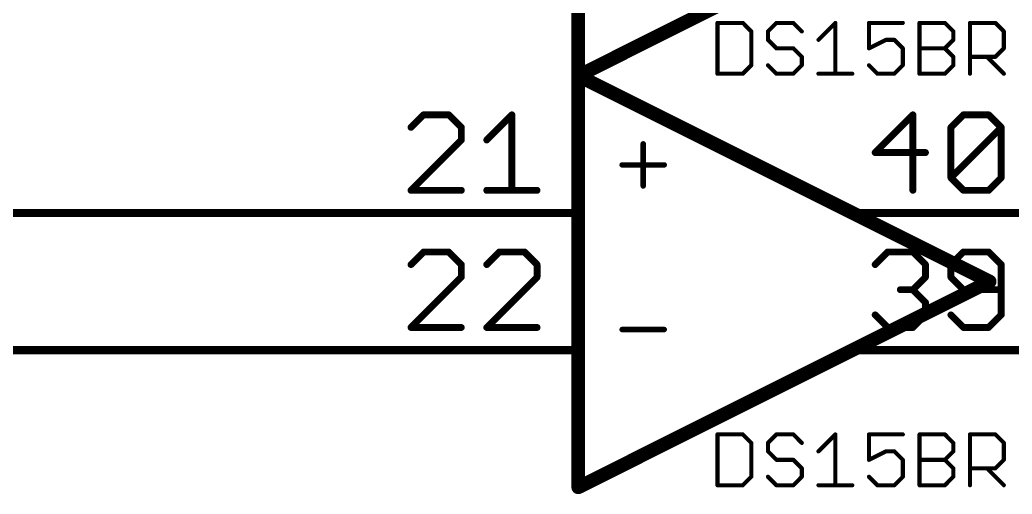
# Model space of a CAD drawing. Extents: x -72 to 265, y -97 to 216.
# Drawn here: x -53.52 to -35.14, y -61.09 to -52.3 of the extents above; entities that cross this region are included whole.
import ezdxf

# ---------------------------------------------------------------- set-up
doc = ezdxf.new("R2010")
doc.units = 0
for name, color, linetype in [('91', 94, 'CONTINUOUS'), ('94', 14, 'CONTINUOUS'), ('95', 251, 'CONTINUOUS'), ('96', 251, 'CONTINUOUS')]:
    doc.layers.add(name, color=color, linetype=linetype)

msp = doc.modelspace()

# ---------------------------------------------------------------- linework, layer by layer
at = {"layer": '91', "const_width": 0.1524}
for points in [[(-58.42, -55.88), (-45.72, -55.88)], [(-35.56, -55.88), (-27.94, -55.88)], [(-58.42, -58.42), (-45.72, -58.42)], [(-35.56, -58.42), (-27.94, -58.42)]]:
    msp.add_lwpolyline(points, dxfattribs=at)
at = {"layer": '91', "const_width": 0.0762}
for points in [[(-45.72, -55.9181, 1), (-45.72, -55.8419)], [(-35.56, -55.8419, 1), (-35.56, -55.9181)], [(-45.72, -58.4581, 1), (-45.72, -58.3819)], [(-35.56, -58.3819, 1), (-35.56, -58.4581)]]:
    msp.add_lwpolyline(points, format="xyb", dxfattribs=at)
at = {"layer": '94'}
for points, const_width in [([(-43.18, -45.72), (-43.18, -53.34)], 0.254), ([(-43.18, -53.34), (-35.56, -49.53)], 0.254), ([(-43.18, -53.34), (-43.18, -60.96)], 0.254), ([(-35.56, -57.15), (-43.18, -53.34)], 0.254), ([(-45.72, -55.88), (-43.18, -55.88)], 0.1524), ([(-35.56, -55.88), (-38.1, -55.88)], 0.1524), ([(-43.18, -60.96), (-35.56, -57.15)], 0.254), ([(-45.72, -58.42), (-43.18, -58.42)], 0.1524), ([(-35.56, -58.42), (-38.1, -58.42)], 0.1524)]:
    msp.add_lwpolyline(points, dxfattribs=dict(at, const_width=const_width))
for points, const_width in [([(-43.1165, -53.34, 1), (-43.2435, -53.34)], 0.127), ([(-43.1516, -53.2832, 1), (-43.2084, -53.3968)], 0.127), ([(-43.2084, -53.2832, 1), (-43.1516, -53.3968)], 0.127), ([(-43.2435, -53.34, 1), (-43.1165, -53.34)], 0.127), ([(-45.72, -55.8419, 1), (-45.72, -55.9181)], 0.0762), ([(-43.18, -55.9181, 1), (-43.18, -55.8419)], 0.0762), ([(-38.1, -55.8419, 1), (-38.1, -55.9181)], 0.0762), ([(-35.56, -55.9181, 1), (-35.56, -55.8419)], 0.0762), ([(-35.5316, -57.2068, 1), (-35.5884, -57.0932)], 0.127), ([(-35.5884, -57.2068, 1), (-35.5316, -57.0932)], 0.127), ([(-45.72, -58.3819, 1), (-45.72, -58.4581)], 0.0762), ([(-43.18, -58.4581, 1), (-43.18, -58.3819)], 0.0762), ([(-38.1, -58.3819, 1), (-38.1, -58.4581)], 0.0762), ([(-35.56, -58.4581, 1), (-35.56, -58.3819)], 0.0762), ([(-43.2084, -60.9032, 1), (-43.1516, -61.0168)], 0.127), ([(-43.2435, -60.96, 1), (-43.1165, -60.96)], 0.127)]:
    msp.add_lwpolyline(points, format="xyb", dxfattribs=dict(at, const_width=const_width))
at = {"layer": '95', "const_width": 0.127}
for points in [[(-46.0456, -54.0627), (-46.2787, -54.2957)], [(-45.5796, -54.0627), (-46.0456, -54.0627)], [(-45.3465, -54.2957), (-45.5796, -54.0627)], [(-44.8754, -54.5288), (-44.4093, -54.0627)], [(-44.4093, -54.0627), (-44.4093, -55.4609)], [(-36.9818, -54.0627), (-37.6809, -54.7618)], [(-36.9818, -55.4609), (-36.9818, -54.0627)], [(-36.2776, -54.2957), (-36.0446, -54.0627)], [(-36.0446, -54.0627), (-35.5785, -54.0627)], [(-35.5785, -54.0627), (-35.3455, -54.2957)], [(-45.3465, -54.5288), (-45.3465, -54.2957)], [(-36.2776, -55.2279), (-36.2776, -54.2957)], [(-36.2776, -55.2279), (-35.3455, -54.2957)], [(-35.3455, -54.2957), (-35.3455, -55.2279)], [(-46.2787, -55.4609), (-45.3465, -54.5288)], [(-37.6809, -54.7618), (-36.7488, -54.7618)], [(-36.0446, -55.4609), (-36.2776, -55.2279)], [(-35.3455, -55.2279), (-35.5785, -55.4609)], [(-45.3465, -55.4609), (-46.2787, -55.4609)], [(-44.8754, -55.4609), (-43.9432, -55.4609)], [(-35.5785, -55.4609), (-36.0446, -55.4609)], [(-46.0456, -56.6027), (-46.2787, -56.8357)], [(-45.5796, -56.6027), (-46.0456, -56.6027)], [(-45.3465, -56.8357), (-45.5796, -56.6027)], [(-44.6423, -56.6027), (-44.8754, -56.8357)], [(-44.1763, -56.6027), (-44.6423, -56.6027)], [(-43.9432, -56.8357), (-44.1763, -56.6027)], [(-37.6809, -56.8357), (-37.4479, -56.6027)], [(-37.4479, -56.6027), (-36.9818, -56.6027)], [(-36.9818, -56.6027), (-36.7488, -56.8357)], [(-36.0446, -56.6027), (-36.2776, -56.8357)], [(-35.5785, -56.6027), (-36.0446, -56.6027)], [(-35.3455, -56.8357), (-35.5785, -56.6027)], [(-45.3465, -57.0688), (-45.3465, -56.8357)], [(-43.9432, -57.0688), (-43.9432, -56.8357)], [(-36.7488, -56.8357), (-36.7488, -57.0688)], [(-36.2776, -56.8357), (-36.2776, -57.0688)], [(-35.3455, -57.7679), (-35.3455, -56.8357)], [(-46.2787, -58.0009), (-45.3465, -57.0688)], [(-44.8754, -58.0009), (-43.9432, -57.0688)], [(-36.7488, -57.0688), (-36.9818, -57.3018)], [(-36.2776, -57.0688), (-36.0446, -57.3018)], [(-36.9818, -57.3018), (-37.2148, -57.3018)], [(-36.9818, -57.3018), (-36.7488, -57.5348)], [(-36.0446, -57.3018), (-35.3455, -57.3018)], [(-36.7488, -57.5348), (-36.7488, -57.7679)], [(-37.4479, -58.0009), (-37.6809, -57.7679)], [(-36.7488, -57.7679), (-36.9818, -58.0009)], [(-36.2776, -57.7679), (-36.0446, -58.0009)], [(-35.5785, -58.0009), (-35.3455, -57.7679)], [(-45.3465, -58.0009), (-46.2787, -58.0009)], [(-43.9432, -58.0009), (-44.8754, -58.0009)], [(-36.9818, -58.0009), (-37.4479, -58.0009)], [(-36.0446, -58.0009), (-35.5785, -58.0009)]]:
    msp.add_lwpolyline(points, dxfattribs=at)
at = {"layer": '95', "const_width": 0.0635}
for points in [[(-46.0456, -54.031, 1), (-46.0456, -54.0945)], [(-46.0232, -54.0852, 1), (-46.0681, -54.0403)], [(-45.5571, -54.0403, 1), (-45.602, -54.0852)], [(-45.5796, -54.0945, 1), (-45.5796, -54.031)], [(-44.3776, -54.0627, 1), (-44.4411, -54.0627)], [(-44.3869, -54.0852, 1), (-44.4318, -54.0403)], [(-36.9501, -54.0627, 1), (-37.0136, -54.0627)], [(-36.9594, -54.0852, 1), (-37.0043, -54.0403)], [(-36.0446, -54.031, 1), (-36.0446, -54.0945)], [(-36.0221, -54.0852, 1), (-36.067, -54.0403)], [(-35.5561, -54.0403, 1), (-35.601, -54.0852)], [(-35.5785, -54.0945, 1), (-35.5785, -54.031)], [(-46.3011, -54.2733, 1), (-46.2562, -54.3182)], [(-45.3148, -54.2957, 1), (-45.3783, -54.2957)], [(-45.369, -54.3182, 1), (-45.3241, -54.2733)], [(-36.2459, -54.2957, 1), (-36.3094, -54.2957)], [(-36.3001, -54.2733, 1), (-36.2552, -54.3182)], [(-35.3137, -54.2957, 1), (-35.3772, -54.2957)], [(-35.323, -54.3182, 1), (-35.3679, -54.2733)], [(-35.3679, -54.3182, 1), (-35.323, -54.2733)], [(-45.3783, -54.5288, 1), (-45.3148, -54.5288)], [(-45.3241, -54.5512, 1), (-45.369, -54.5063)], [(-44.8978, -54.5063, 1), (-44.8529, -54.5512)], [(-37.6809, -54.7301, 1), (-37.6809, -54.7936)], [(-37.7034, -54.7394, 1), (-37.6584, -54.7843)], [(-36.7488, -54.7936, 1), (-36.7488, -54.7301)], [(-36.2552, -55.2054, 1), (-36.3001, -55.2503)], [(-36.3001, -55.2054, 1), (-36.2552, -55.2503)], [(-36.3094, -55.2279, 1), (-36.2459, -55.2279)], [(-35.3772, -55.2279, 1), (-35.3137, -55.2279)], [(-35.323, -55.2503, 1), (-35.3679, -55.2054)], [(-46.2787, -55.4291, 1), (-46.2787, -55.4927)], [(-46.3011, -55.4384, 1), (-46.2562, -55.4834)], [(-45.3465, -55.4927, 1), (-45.3465, -55.4291)], [(-44.8754, -55.4291, 1), (-44.8754, -55.4927)], [(-44.4411, -55.4609, 1), (-44.3776, -55.4609)], [(-43.9432, -55.4927, 1), (-43.9432, -55.4291)], [(-37.0136, -55.4609, 1), (-36.9501, -55.4609)], [(-36.0446, -55.4291, 1), (-36.0446, -55.4927)], [(-36.067, -55.4834, 1), (-36.0221, -55.4384)], [(-35.601, -55.4384, 1), (-35.5561, -55.4834)], [(-35.5785, -55.4927, 1), (-35.5785, -55.4291)], [(-46.0456, -56.571, 1), (-46.0456, -56.6345)], [(-46.0232, -56.6252, 1), (-46.0681, -56.5803)], [(-45.5571, -56.5803, 1), (-45.602, -56.6252)], [(-45.5796, -56.6345, 1), (-45.5796, -56.571)], [(-44.6423, -56.571, 1), (-44.6423, -56.6345)], [(-44.6199, -56.6252, 1), (-44.6648, -56.5803)], [(-44.1538, -56.5803, 1), (-44.1987, -56.6252)], [(-44.1763, -56.6345, 1), (-44.1763, -56.571)], [(-37.4479, -56.571, 1), (-37.4479, -56.6345)], [(-37.4254, -56.6252, 1), (-37.4703, -56.5803)], [(-36.9594, -56.5803, 1), (-37.0043, -56.6252)], [(-36.9818, -56.6345, 1), (-36.9818, -56.571)], [(-36.0446, -56.571, 1), (-36.0446, -56.6345)], [(-36.0221, -56.6252, 1), (-36.067, -56.5803)], [(-35.5561, -56.5803, 1), (-35.601, -56.6252)], [(-35.5785, -56.6345, 1), (-35.5785, -56.571)], [(-46.3011, -56.8133, 1), (-46.2562, -56.8582)], [(-45.3148, -56.8357, 1), (-45.3783, -56.8357)], [(-45.369, -56.8582, 1), (-45.3241, -56.8133)], [(-44.8978, -56.8133, 1), (-44.8529, -56.8582)], [(-43.9115, -56.8357, 1), (-43.975, -56.8357)], [(-43.9657, -56.8582, 1), (-43.9208, -56.8133)], [(-37.7034, -56.8133, 1), (-37.6584, -56.8582)], [(-36.717, -56.8357, 1), (-36.7805, -56.8357)], [(-36.7712, -56.8582, 1), (-36.7263, -56.8133)], [(-36.2459, -56.8357, 1), (-36.3094, -56.8357)], [(-36.3001, -56.8133, 1), (-36.2552, -56.8582)], [(-35.3137, -56.8357, 1), (-35.3772, -56.8357)], [(-35.3679, -56.8582, 1), (-35.323, -56.8133)], [(-45.3783, -57.0688, 1), (-45.3148, -57.0688)], [(-45.3241, -57.0912, 1), (-45.369, -57.0463)], [(-43.975, -57.0688, 1), (-43.9115, -57.0688)], [(-43.9208, -57.0912, 1), (-43.9657, -57.0463)], [(-36.7805, -57.0688, 1), (-36.717, -57.0688)], [(-36.7263, -57.0912, 1), (-36.7712, -57.0463)], [(-36.2552, -57.0463, 1), (-36.3001, -57.0912)], [(-36.3094, -57.0688, 1), (-36.2459, -57.0688)], [(-37.2148, -57.2701, 1), (-37.2148, -57.3336)], [(-36.9594, -57.2794, 1), (-37.0043, -57.3243)], [(-37.0043, -57.2794, 1), (-36.9594, -57.3243)], [(-36.9818, -57.3336, 1), (-36.9818, -57.2701)], [(-36.0446, -57.2701, 1), (-36.0446, -57.3336)], [(-36.067, -57.3243, 1), (-36.0221, -57.2794)], [(-35.3455, -57.3336, 1), (-35.3455, -57.2701)], [(-36.717, -57.5348, 1), (-36.7805, -57.5348)], [(-36.7712, -57.5573, 1), (-36.7263, -57.5124)], [(-37.6584, -57.7454, 1), (-37.7034, -57.7903)], [(-36.7263, -57.7903, 1), (-36.7712, -57.7454)], [(-36.2552, -57.7454, 1), (-36.3001, -57.7903)], [(-35.323, -57.7903, 1), (-35.3679, -57.7454)], [(-36.7805, -57.7679, 1), (-36.717, -57.7679)], [(-35.3772, -57.7679, 1), (-35.3137, -57.7679)], [(-46.2787, -57.9691, 1), (-46.2787, -58.0327)], [(-46.3011, -57.9784, 1), (-46.2562, -58.0234)], [(-45.3465, -58.0327, 1), (-45.3465, -57.9691)], [(-44.8754, -57.9691, 1), (-44.8754, -58.0327)], [(-44.8978, -57.9784, 1), (-44.8529, -58.0234)], [(-43.9432, -58.0327, 1), (-43.9432, -57.9691)], [(-37.4479, -57.9691, 1), (-37.4479, -58.0327)], [(-37.4703, -58.0234, 1), (-37.4254, -57.9784)], [(-37.0043, -57.9784, 1), (-36.9594, -58.0234)], [(-36.9818, -58.0327, 1), (-36.9818, -57.9691)], [(-36.0446, -57.9691, 1), (-36.0446, -58.0327)], [(-36.067, -58.0234, 1), (-36.0221, -57.9784)], [(-35.601, -57.9784, 1), (-35.5561, -58.0234)], [(-35.5785, -58.0327, 1), (-35.5785, -57.9691)]]:
    msp.add_lwpolyline(points, format="xyb", dxfattribs=at)
at = {"layer": '96'}
for points, const_width in [([(-40.5829, -52.3613, 1), (-40.621, -52.3613)], 0.0381), ([(-40.6019, -52.3422, 1), (-40.6019, -52.3803)], 0.0381), ([(-40.1181, -52.3478, 1), (-40.1451, -52.3748)], 0.0381), ([(-40.1316, -52.3803, 1), (-40.1316, -52.3422)], 0.0381), ([(-39.5096, -52.3422, 1), (-39.5096, -52.3803)], 0.0381), ([(-39.4961, -52.3748, 1), (-39.5231, -52.3478)], 0.0381), ([(-39.1826, -52.3478, 1), (-39.2096, -52.3748)], 0.0381), ([(-39.1961, -52.3803, 1), (-39.1961, -52.3422)], 0.0381), ([(-38.3983, -52.3613, 1), (-38.4364, -52.3613)], 0.0381), ([(-38.4039, -52.3748, 1), (-38.4308, -52.3478)], 0.0381), ([(-37.7953, -52.3422, 1), (-37.7953, -52.3803)], 0.0381), ([(-37.7763, -52.3613, 1), (-37.8144, -52.3613)], 0.0381), ([(-37.1683, -52.3803, 1), (-37.1683, -52.3422)], 0.0381), ([(-36.8408, -52.3613, 1), (-36.8789, -52.3613)], 0.0381), ([(-36.8598, -52.3422, 1), (-36.8598, -52.3803)], 0.0381), ([(-36.3761, -52.3478, 1), (-36.403, -52.3748)], 0.0381), ([(-36.3895, -52.3803, 1), (-36.3895, -52.3422)], 0.0381), ([(-35.9243, -52.3422, 1), (-35.9243, -52.3803)], 0.0381), ([(-35.9053, -52.3613, 1), (-35.9434, -52.3613)], 0.0381), ([(-35.4405, -52.3478, 1), (-35.4675, -52.3748)], 0.0381), ([(-35.454, -52.3803, 1), (-35.454, -52.3422)], 0.0381), ([(-39.9558, -52.5181, 1), (-39.9939, -52.5181)], 0.0381), ([(-39.9883, -52.5315, 1), (-39.9614, -52.5046)], 0.0381), ([(-39.6473, -52.5181, 1), (-39.6854, -52.5181)], 0.0381), ([(-39.6799, -52.5046, 1), (-39.6529, -52.5315)], 0.0381), ([(-39.0528, -52.5315, 1), (-39.0258, -52.5046)], 0.0381), ([(-36.2137, -52.5181, 1), (-36.2518, -52.5181)], 0.0381), ([(-36.2462, -52.5315, 1), (-36.2193, -52.5046)], 0.0381), ([(-35.2782, -52.5181, 1), (-35.3163, -52.5181)], 0.0381), ([(-35.3107, -52.5315, 1), (-35.2838, -52.5046)], 0.0381), ([(-39.6529, -52.6614, 1), (-39.6799, -52.6883)], 0.0381), ([(-39.6854, -52.6748, 1), (-39.6473, -52.6748)], 0.0381), ([(-38.7443, -52.6614, 1), (-38.7174, -52.6883)], 0.0381), ([(-37.4818, -52.6558, 1), (-37.4818, -52.6939)], 0.0381), ([(-37.4733, -52.6919, 1), (-37.4903, -52.6578)], 0.0381), ([(-37.3116, -52.6614, 1), (-37.3385, -52.6883)], 0.0381), ([(-37.325, -52.6939, 1), (-37.325, -52.6558)], 0.0381), ([(-36.2518, -52.6748, 1), (-36.2137, -52.6748)], 0.0381), ([(-36.2193, -52.6883, 1), (-36.2462, -52.6614)], 0.0381), ([(-39.5096, -52.8126, 1), (-39.5096, -52.8507)], 0.0381), ([(-39.5231, -52.8451, 1), (-39.4961, -52.8181)], 0.0381), ([(-39.1826, -52.8181, 1), (-39.2096, -52.8451)], 0.0381), ([(-39.1961, -52.8507, 1), (-39.1961, -52.8126)], 0.0381), ([(-37.8039, -52.8146, 1), (-37.7868, -52.8486)], 0.0381), ([(-37.8144, -52.8316, 1), (-37.7763, -52.8316)], 0.0381), ([(-37.1492, -52.8316, 1), (-37.1873, -52.8316)], 0.0381), ([(-37.1817, -52.8451, 1), (-37.1548, -52.8181)], 0.0381), ([(-36.8598, -52.8126, 1), (-36.8598, -52.8507)], 0.0381), ([(-36.3761, -52.8181, 1), (-36.403, -52.8451)], 0.0381), ([(-36.403, -52.8181, 1), (-36.3761, -52.8451)], 0.0381), ([(-36.3895, -52.8507, 1), (-36.3895, -52.8126)], 0.0381), ([(-35.3163, -52.8316, 1), (-35.2782, -52.8316)], 0.0381), ([(-35.2838, -52.8451, 1), (-35.3107, -52.8181)], 0.0381), ([(-39.9614, -53.1586, 1), (-39.9883, -53.1317)], 0.0381), ([(-39.6529, -53.1317, 1), (-39.6799, -53.1586)], 0.0381), ([(-39.0203, -52.9884, 1), (-39.0584, -52.9884)], 0.0381), ([(-39.0528, -53.0018, 1), (-39.0258, -52.9749)], 0.0381), ([(-39.0258, -53.1586, 1), (-39.0528, -53.1317)], 0.0381), ([(-37.7819, -53.1317, 1), (-37.8088, -53.1586)], 0.0381), ([(-37.1548, -53.1586, 1), (-37.1817, -53.1317)], 0.0381), ([(-36.2137, -52.9884, 1), (-36.2518, -52.9884)], 0.0381), ([(-36.2462, -53.0018, 1), (-36.2193, -52.9749)], 0.0381), ([(-36.2193, -53.1586, 1), (-36.2462, -53.1317)], 0.0381), ([(-35.9243, -52.9693, 1), (-35.9243, -53.0074)], 0.0381), ([(-35.5973, -52.9749, 1), (-35.6242, -53.0018)], 0.0381), ([(-35.4675, -52.9749, 1), (-35.4405, -53.0018)], 0.0381), ([(-35.454, -53.0074, 1), (-35.454, -52.9693)], 0.0381), ([(-40.621, -53.3019, 1), (-40.5829, -53.3019)], 0.0381), ([(-40.6019, -53.2829, 1), (-40.6019, -53.321)], 0.0381), ([(-40.1451, -53.2884, 1), (-40.1181, -53.3154)], 0.0381), ([(-40.1316, -53.321, 1), (-40.1316, -53.2829)], 0.0381), ([(-39.9939, -53.1451, 1), (-39.9558, -53.1451)], 0.0381), ([(-39.5096, -53.2829, 1), (-39.5096, -53.321)], 0.0381), ([(-39.5231, -53.3154, 1), (-39.4961, -53.2884)], 0.0381), ([(-39.2096, -53.2884, 1), (-39.1826, -53.3154)], 0.0381), ([(-39.1961, -53.321, 1), (-39.1961, -53.2829)], 0.0381), ([(-39.0584, -53.1451, 1), (-39.0203, -53.1451)], 0.0381), ([(-38.7309, -53.2829, 1), (-38.7309, -53.321)], 0.0381), ([(-38.4364, -53.3019, 1), (-38.3983, -53.3019)], 0.0381), ([(-38.1038, -53.321, 1), (-38.1038, -53.2829)], 0.0381), ([(-37.6386, -53.2829, 1), (-37.6386, -53.321)], 0.0381), ([(-37.652, -53.3154, 1), (-37.6251, -53.2884)], 0.0381), ([(-37.3385, -53.2884, 1), (-37.3116, -53.3154)], 0.0381), ([(-37.325, -53.321, 1), (-37.325, -53.2829)], 0.0381), ([(-37.1873, -53.1451, 1), (-37.1492, -53.1451)], 0.0381), ([(-36.8789, -53.3019, 1), (-36.8408, -53.3019)], 0.0381), ([(-36.8598, -53.2829, 1), (-36.8598, -53.321)], 0.0381), ([(-36.403, -53.2884, 1), (-36.3761, -53.3154)], 0.0381), ([(-36.3895, -53.321, 1), (-36.3895, -53.2829)], 0.0381), ([(-36.2518, -53.1451, 1), (-36.2137, -53.1451)], 0.0381), ([(-35.9434, -53.3019, 1), (-35.9053, -53.3019)], 0.0381), ([(-35.3107, -53.3154, 1), (-35.2838, -53.2884)], 0.0381), ([(-41.952, -54.6007, 1), (-42.0028, -54.6007)], 0.0508), ([(-42.3672, -54.9651, 1), (-42.3672, -55.0159)], 0.0508), ([(-41.5876, -55.0159, 1), (-41.5876, -54.9651)], 0.0508), ([(-42.0028, -55.3803, 1), (-41.952, -55.3803)], 0.0508), ([(-42.3672, -58.0131, 1), (-42.3672, -58.0639)], 0.0508), ([(-41.5876, -58.0639, 1), (-41.5876, -58.0131)], 0.0508), ([(-40.5829, -59.9813, 1), (-40.621, -59.9813)], 0.0381), ([(-40.6019, -59.9622, 1), (-40.6019, -60.0003)], 0.0381), ([(-40.1181, -59.9678, 1), (-40.1451, -59.9948)], 0.0381), ([(-40.1316, -60.0003, 1), (-40.1316, -59.9622)], 0.0381), ([(-39.9558, -60.1381, 1), (-39.9939, -60.1381)], 0.0381), ([(-39.9883, -60.1515, 1), (-39.9614, -60.1246)], 0.0381), ([(-39.6473, -60.1381, 1), (-39.6854, -60.1381)], 0.0381), ([(-39.6799, -60.1246, 1), (-39.6529, -60.1515)], 0.0381), ([(-39.5096, -59.9622, 1), (-39.5096, -60.0003)], 0.0381), ([(-39.4961, -59.9948, 1), (-39.5231, -59.9678)], 0.0381), ([(-39.1826, -59.9678, 1), (-39.2096, -59.9948)], 0.0381), ([(-39.1961, -60.0003, 1), (-39.1961, -59.9622)], 0.0381), ([(-39.0528, -60.1515, 1), (-39.0258, -60.1246)], 0.0381), ([(-38.3983, -59.9813, 1), (-38.4364, -59.9813)], 0.0381), ([(-38.4039, -59.9948, 1), (-38.4308, -59.9678)], 0.0381), ([(-37.7953, -59.9622, 1), (-37.7953, -60.0003)], 0.0381), ([(-37.7763, -59.9813, 1), (-37.8144, -59.9813)], 0.0381), ([(-37.1683, -60.0003, 1), (-37.1683, -59.9622)], 0.0381), ([(-36.8408, -59.9813, 1), (-36.8789, -59.9813)], 0.0381), ([(-36.8598, -59.9622, 1), (-36.8598, -60.0003)], 0.0381), ([(-36.3761, -59.9678, 1), (-36.403, -59.9948)], 0.0381), ([(-36.3895, -60.0003, 1), (-36.3895, -59.9622)], 0.0381), ([(-36.2137, -60.1381, 1), (-36.2518, -60.1381)], 0.0381), ([(-36.2462, -60.1515, 1), (-36.2193, -60.1246)], 0.0381), ([(-35.9053, -59.9813, 1), (-35.9434, -59.9813)], 0.0381), ([(-35.9243, -59.9622, 1), (-35.9243, -60.0003)], 0.0381), ([(-35.4405, -59.9678, 1), (-35.4675, -59.9948)], 0.0381), ([(-35.454, -60.0003, 1), (-35.454, -59.9622)], 0.0381), ([(-35.2782, -60.1381, 1), (-35.3163, -60.1381)], 0.0381), ([(-35.3107, -60.1515, 1), (-35.2838, -60.1246)], 0.0381), ([(-39.6529, -60.2814, 1), (-39.6799, -60.3083)], 0.0381), ([(-39.6854, -60.2948, 1), (-39.6473, -60.2948)], 0.0381), ([(-38.7443, -60.2814, 1), (-38.7174, -60.3083)], 0.0381), ([(-37.4818, -60.2758, 1), (-37.4818, -60.3139)], 0.0381), ([(-37.4733, -60.3119, 1), (-37.4903, -60.2778)], 0.0381), ([(-37.3116, -60.2814, 1), (-37.3385, -60.3083)], 0.0381), ([(-37.325, -60.3139, 1), (-37.325, -60.2758)], 0.0381), ([(-36.2518, -60.2948, 1), (-36.2137, -60.2948)], 0.0381), ([(-36.2193, -60.3083, 1), (-36.2462, -60.2814)], 0.0381), ([(-39.5096, -60.4326, 1), (-39.5096, -60.4707)], 0.0381), ([(-39.5231, -60.4651, 1), (-39.4961, -60.4381)], 0.0381), ([(-39.1826, -60.4381, 1), (-39.2096, -60.4651)], 0.0381), ([(-39.1961, -60.4707, 1), (-39.1961, -60.4326)], 0.0381), ([(-37.8039, -60.4346, 1), (-37.7868, -60.4686)], 0.0381), ([(-37.8144, -60.4516, 1), (-37.7763, -60.4516)], 0.0381), ([(-37.1492, -60.4516, 1), (-37.1873, -60.4516)], 0.0381), ([(-37.1817, -60.4651, 1), (-37.1548, -60.4381)], 0.0381), ([(-36.8598, -60.4326, 1), (-36.8598, -60.4707)], 0.0381), ([(-36.3761, -60.4381, 1), (-36.403, -60.4651)], 0.0381), ([(-36.403, -60.4381, 1), (-36.3761, -60.4651)], 0.0381), ([(-36.3895, -60.4707, 1), (-36.3895, -60.4326)], 0.0381), ([(-35.3163, -60.4516, 1), (-35.2782, -60.4516)], 0.0381), ([(-35.2838, -60.4651, 1), (-35.3107, -60.4381)], 0.0381), ([(-39.0203, -60.6084, 1), (-39.0584, -60.6084)], 0.0381), ([(-39.0528, -60.6218, 1), (-39.0258, -60.5949)], 0.0381), ([(-36.2137, -60.6084, 1), (-36.2518, -60.6084)], 0.0381), ([(-36.2462, -60.6218, 1), (-36.2193, -60.5949)], 0.0381), ([(-35.9243, -60.5893, 1), (-35.9243, -60.6274)], 0.0381), ([(-35.5973, -60.5949, 1), (-35.6242, -60.6218)], 0.0381), ([(-35.4675, -60.5949, 1), (-35.4405, -60.6218)], 0.0381), ([(-35.454, -60.6274, 1), (-35.454, -60.5893)], 0.0381), ([(-39.9939, -60.7651, 1), (-39.9558, -60.7651)], 0.0381), ([(-39.9614, -60.7786, 1), (-39.9883, -60.7517)], 0.0381), ([(-39.6529, -60.7517, 1), (-39.6799, -60.7786)], 0.0381), ([(-39.0584, -60.7651, 1), (-39.0203, -60.7651)], 0.0381), ([(-39.0258, -60.7786, 1), (-39.0528, -60.7517)], 0.0381), ([(-37.7819, -60.7517, 1), (-37.8088, -60.7786)], 0.0381), ([(-37.1873, -60.7651, 1), (-37.1492, -60.7651)], 0.0381), ([(-37.1548, -60.7786, 1), (-37.1817, -60.7517)], 0.0381), ([(-36.2518, -60.7651, 1), (-36.2137, -60.7651)], 0.0381), ([(-36.2193, -60.7786, 1), (-36.2462, -60.7517)], 0.0381), ([(-40.621, -60.9219, 1), (-40.5829, -60.9219)], 0.0381), ([(-40.6019, -60.9029, 1), (-40.6019, -60.941)], 0.0381), ([(-40.1451, -60.9084, 1), (-40.1181, -60.9354)], 0.0381), ([(-40.1316, -60.941, 1), (-40.1316, -60.9029)], 0.0381), ([(-39.5096, -60.9029, 1), (-39.5096, -60.941)], 0.0381), ([(-39.5231, -60.9354, 1), (-39.4961, -60.9084)], 0.0381), ([(-39.2096, -60.9084, 1), (-39.1826, -60.9354)], 0.0381), ([(-39.1961, -60.941, 1), (-39.1961, -60.9029)], 0.0381), ([(-38.7309, -60.9029, 1), (-38.7309, -60.941)], 0.0381), ([(-38.4364, -60.9219, 1), (-38.3983, -60.9219)], 0.0381), ([(-38.1038, -60.941, 1), (-38.1038, -60.9029)], 0.0381), ([(-37.6386, -60.9029, 1), (-37.6386, -60.941)], 0.0381), ([(-37.652, -60.9354, 1), (-37.6251, -60.9084)], 0.0381), ([(-37.3385, -60.9084, 1), (-37.3116, -60.9354)], 0.0381), ([(-37.325, -60.941, 1), (-37.325, -60.9029)], 0.0381), ([(-36.8789, -60.9219, 1), (-36.8408, -60.9219)], 0.0381), ([(-36.8598, -60.9029, 1), (-36.8598, -60.941)], 0.0381), ([(-36.403, -60.9084, 1), (-36.3761, -60.9354)], 0.0381), ([(-36.3895, -60.941, 1), (-36.3895, -60.9029)], 0.0381), ([(-35.9434, -60.9219, 1), (-35.9053, -60.9219)], 0.0381), ([(-35.3107, -60.9354, 1), (-35.2838, -60.9084)], 0.0381)]:
    msp.add_lwpolyline(points, format="xyb", dxfattribs=dict(at, const_width=const_width))
for points, const_width in [([(-40.6019, -52.3613), (-40.6019, -53.3019)], 0.0762), ([(-40.1316, -52.3613), (-40.6019, -52.3613)], 0.0762), ([(-39.9748, -52.5181), (-40.1316, -52.3613)], 0.0762), ([(-39.5096, -52.3613), (-39.6664, -52.5181)], 0.0762), ([(-39.1961, -52.3613), (-39.5096, -52.3613)], 0.0762), ([(-39.0393, -52.5181), (-39.1961, -52.3613)], 0.0762), ([(-38.7309, -52.6748), (-38.4173, -52.3613)], 0.0762), ([(-38.4173, -52.3613), (-38.4173, -53.3019)], 0.0762), ([(-37.1683, -52.3613), (-37.7953, -52.3613)], 0.0762), ([(-37.7953, -52.3613), (-37.7953, -52.8316)], 0.0762), ([(-36.8598, -53.3019), (-36.8598, -52.3613)], 0.0762), ([(-36.8598, -52.3613), (-36.3895, -52.3613)], 0.0762), ([(-36.3895, -52.3613), (-36.2328, -52.5181)], 0.0762), ([(-35.9243, -53.3019), (-35.9243, -52.3613)], 0.0762), ([(-35.9243, -52.3613), (-35.454, -52.3613)], 0.0762), ([(-35.454, -52.3613), (-35.2972, -52.5181)], 0.0762), ([(-39.9748, -53.1451), (-39.9748, -52.5181)], 0.0762), ([(-39.6664, -52.5181), (-39.6664, -52.6748)], 0.0762), ([(-36.2328, -52.5181), (-36.2328, -52.6748)], 0.0762), ([(-35.2972, -52.5181), (-35.2972, -52.8316)], 0.0762), ([(-39.6664, -52.6748), (-39.5096, -52.8316)], 0.0762), ([(-37.7953, -52.8316), (-37.4818, -52.6748)], 0.0762), ([(-37.4818, -52.6748), (-37.325, -52.6748)], 0.0762), ([(-37.325, -52.6748), (-37.1683, -52.8316)], 0.0762), ([(-36.2328, -52.6748), (-36.3895, -52.8316)], 0.0762), ([(-39.5096, -52.8316), (-39.1961, -52.8316)], 0.0762), ([(-39.1961, -52.8316), (-39.0393, -52.9884)], 0.0762), ([(-37.1683, -52.8316), (-37.1683, -53.1451)], 0.0762), ([(-36.8598, -52.8316), (-36.3895, -52.8316)], 0.0762), ([(-36.3895, -52.8316), (-36.2328, -52.9884)], 0.0762), ([(-35.2972, -52.8316), (-35.454, -52.9884)], 0.0762), ([(-40.1316, -53.3019), (-39.9748, -53.1451)], 0.0762), ([(-39.5096, -53.3019), (-39.6664, -53.1451)], 0.0762), ([(-39.0393, -53.1451), (-39.1961, -53.3019)], 0.0762), ([(-39.0393, -52.9884), (-39.0393, -53.1451)], 0.0762), ([(-37.6386, -53.3019), (-37.7953, -53.1451)], 0.0762), ([(-37.1683, -53.1451), (-37.325, -53.3019)], 0.0762), ([(-36.2328, -53.1451), (-36.3895, -53.3019)], 0.0762), ([(-36.2328, -52.9884), (-36.2328, -53.1451)], 0.0762), ([(-35.454, -52.9884), (-35.9243, -52.9884)], 0.0762), ([(-35.6108, -52.9884), (-35.2972, -53.3019)], 0.0762), ([(-40.6019, -53.3019), (-40.1316, -53.3019)], 0.0762), ([(-39.1961, -53.3019), (-39.5096, -53.3019)], 0.0762), ([(-38.7309, -53.3019), (-38.1038, -53.3019)], 0.0762), ([(-37.325, -53.3019), (-37.6386, -53.3019)], 0.0762), ([(-36.3895, -53.3019), (-36.8598, -53.3019)], 0.0762), ([(-41.9774, -54.6007), (-41.9774, -55.3803)], 0.1016), ([(-42.3672, -54.9905), (-41.5876, -54.9905)], 0.1016), ([(-42.3672, -58.0385), (-41.5876, -58.0385)], 0.1016), ([(-40.6019, -59.9813), (-40.6019, -60.9219)], 0.0762), ([(-40.1316, -59.9813), (-40.6019, -59.9813)], 0.0762), ([(-39.9748, -60.1381), (-40.1316, -59.9813)], 0.0762), ([(-39.9748, -60.7651), (-39.9748, -60.1381)], 0.0762), ([(-39.5096, -59.9813), (-39.6664, -60.1381)], 0.0762), ([(-39.6664, -60.1381), (-39.6664, -60.2948)], 0.0762), ([(-39.1961, -59.9813), (-39.5096, -59.9813)], 0.0762), ([(-39.0393, -60.1381), (-39.1961, -59.9813)], 0.0762), ([(-38.7309, -60.2948), (-38.4173, -59.9813)], 0.0762), ([(-38.4173, -59.9813), (-38.4173, -60.9219)], 0.0762), ([(-37.1683, -59.9813), (-37.7953, -59.9813)], 0.0762), ([(-37.7953, -59.9813), (-37.7953, -60.4516)], 0.0762), ([(-36.8598, -60.9219), (-36.8598, -59.9813)], 0.0762), ([(-36.8598, -59.9813), (-36.3895, -59.9813)], 0.0762), ([(-36.3895, -59.9813), (-36.2328, -60.1381)], 0.0762), ([(-36.2328, -60.1381), (-36.2328, -60.2948)], 0.0762), ([(-35.9243, -60.9219), (-35.9243, -59.9813)], 0.0762), ([(-35.9243, -59.9813), (-35.454, -59.9813)], 0.0762), ([(-35.454, -59.9813), (-35.2972, -60.1381)], 0.0762), ([(-35.2972, -60.1381), (-35.2972, -60.4516)], 0.0762), ([(-39.6664, -60.2948), (-39.5096, -60.4516)], 0.0762), ([(-37.7953, -60.4516), (-37.4818, -60.2948)], 0.0762), ([(-37.4818, -60.2948), (-37.325, -60.2948)], 0.0762), ([(-37.325, -60.2948), (-37.1683, -60.4516)], 0.0762), ([(-36.2328, -60.2948), (-36.3895, -60.4516)], 0.0762), ([(-39.5096, -60.4516), (-39.1961, -60.4516)], 0.0762), ([(-39.1961, -60.4516), (-39.0393, -60.6084)], 0.0762), ([(-37.1683, -60.4516), (-37.1683, -60.7651)], 0.0762), ([(-36.8598, -60.4516), (-36.3895, -60.4516)], 0.0762), ([(-36.3895, -60.4516), (-36.2328, -60.6084)], 0.0762), ([(-35.2972, -60.4516), (-35.454, -60.6084)], 0.0762), ([(-39.0393, -60.6084), (-39.0393, -60.7651)], 0.0762), ([(-36.2328, -60.6084), (-36.2328, -60.7651)], 0.0762), ([(-35.454, -60.6084), (-35.9243, -60.6084)], 0.0762), ([(-35.6108, -60.6084), (-35.2972, -60.9219)], 0.0762), ([(-40.1316, -60.9219), (-39.9748, -60.7651)], 0.0762), ([(-39.5096, -60.9219), (-39.6664, -60.7651)], 0.0762), ([(-39.0393, -60.7651), (-39.1961, -60.9219)], 0.0762), ([(-37.6386, -60.9219), (-37.7953, -60.7651)], 0.0762), ([(-37.1683, -60.7651), (-37.325, -60.9219)], 0.0762), ([(-36.2328, -60.7651), (-36.3895, -60.9219)], 0.0762), ([(-40.6019, -60.9219), (-40.1316, -60.9219)], 0.0762), ([(-39.1961, -60.9219), (-39.5096, -60.9219)], 0.0762), ([(-38.7309, -60.9219), (-38.1038, -60.9219)], 0.0762), ([(-37.325, -60.9219), (-37.6386, -60.9219)], 0.0762), ([(-36.3895, -60.9219), (-36.8598, -60.9219)], 0.0762)]:
    msp.add_lwpolyline(points, dxfattribs=dict(at, const_width=const_width))

doc.saveas('drawing.dxf')
